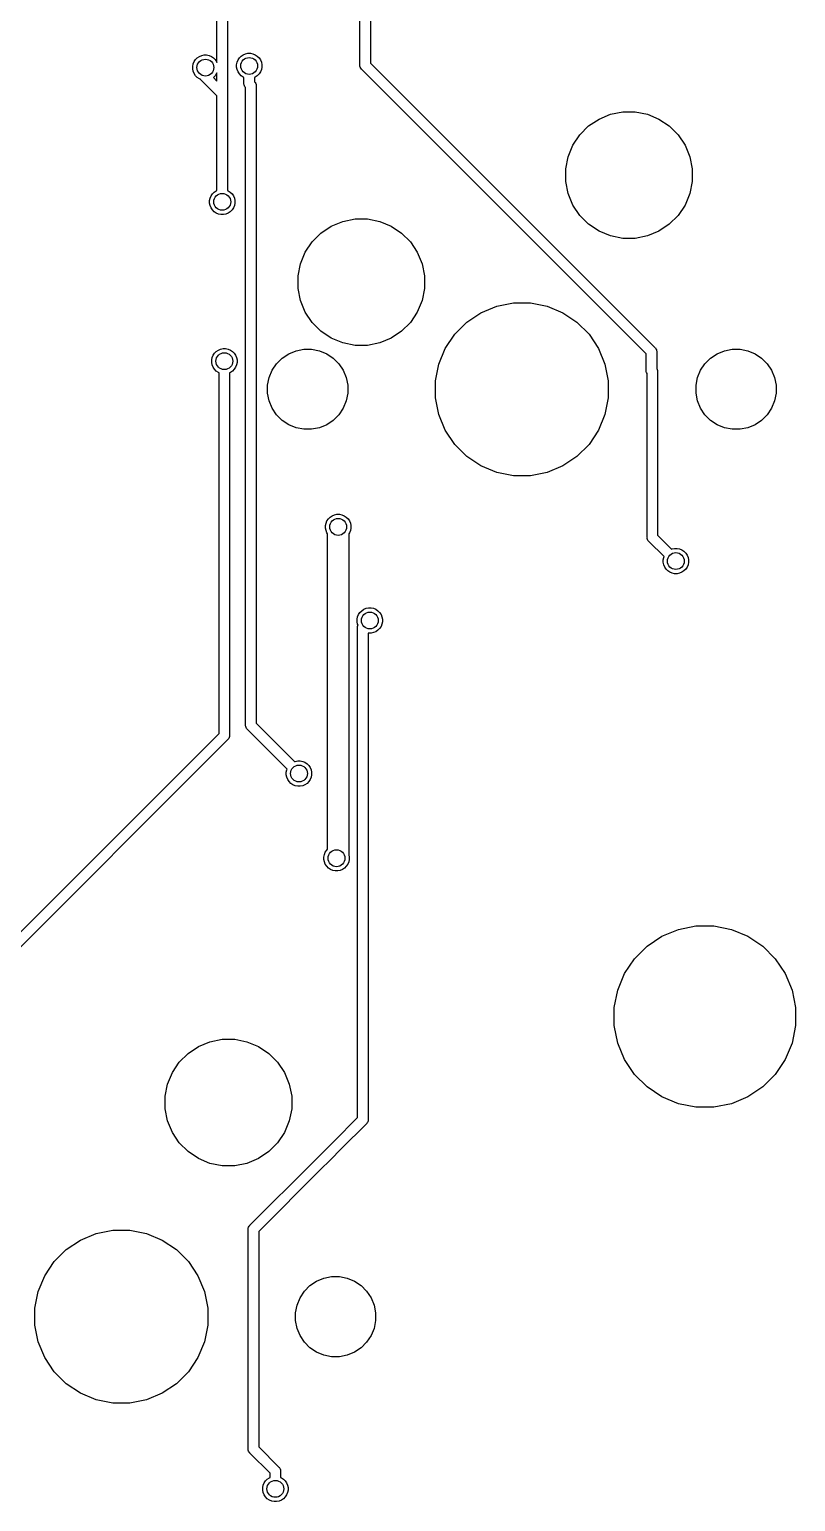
# Model space of a CAD drawing. Extents: x 0.5 to 11.1, y -4 to -0.9.
# Drawn here: x 8.186 to 8.902, y -3.663 to -2.288 of the extents above; entities that cross this region are included whole.
import ezdxf

# ---------------------------------------------------------------- set-up
doc = ezdxf.new("R2010")
doc.units = 0
doc.header["$MEASUREMENT"] = 0
doc.layers.add('BLACK', color=7, linetype='CONTINUOUS')

msp = doc.modelspace()

# ---------------------------------------------------------------- linework, layer by layer
at = {"layer": 'BLACK', "linetype": 'CONTINUOUS'}
for p, q in [((8.36152, -2.3189), (8.36152, -1.86527)), ((8.37136, -1.86527), (8.37136, -2.34779)), ((8.49498, -2.32122), (8.49498, -2.10346)), ((8.50482, -2.10346), (8.50482, -2.31942)), ((8.33888, -2.32246), (8.33933, -2.32018)), ((8.33888, -2.32479), (8.33888, -2.32246)), ((8.33933, -2.32018), (8.34022, -2.31803)), ((8.34022, -2.31803), (8.34151, -2.31609)), ((8.34151, -2.31609), (8.34316, -2.31445)), ((8.34316, -2.31445), (8.34509, -2.31316)), ((8.34509, -2.31316), (8.34724, -2.31226)), ((8.34724, -2.31226), (8.34953, -2.31181)), ((8.34953, -2.31181), (8.35185, -2.31181)), ((8.35185, -2.31181), (8.35413, -2.31226)), ((8.35413, -2.31226), (8.35628, -2.31316)), ((8.35628, -2.31316), (8.35822, -2.31445)), ((8.35822, -2.31445), (8.35986, -2.31609)), ((8.35986, -2.31609), (8.36116, -2.31803)), ((8.36116, -2.31803), (8.36152, -2.3189)), ((8.37982, -2.32088), (8.38028, -2.3186)), ((8.37982, -2.32321), (8.37982, -2.32088)), ((8.38028, -2.32549), (8.37982, -2.32321)), ((8.38028, -2.3186), (8.38117, -2.31645)), ((8.38117, -2.31645), (8.38246, -2.31452)), ((8.38246, -2.31452), (8.3841, -2.31287)), ((8.3841, -2.31287), (8.38604, -2.31158)), ((8.38604, -2.31158), (8.38819, -2.31069)), ((8.38819, -2.31069), (8.39047, -2.31024)), ((8.39047, -2.31024), (8.3928, -2.31024)), ((8.3928, -2.31024), (8.39508, -2.31069)), ((8.39508, -2.31069), (8.39723, -2.31158)), ((8.39723, -2.31158), (8.39916, -2.31287)), ((8.39916, -2.31287), (8.40081, -2.31452)), ((8.40081, -2.31452), (8.4021, -2.31645)), ((8.4021, -2.31645), (8.40299, -2.3186)), ((8.40299, -2.3186), (8.40344, -2.32088)), ((8.40344, -2.32321), (8.40299, -2.32549)), ((8.40344, -2.32088), (8.40344, -2.32321)), ((8.49496, -2.32146), (8.49498, -2.32122)), ((8.49498, -2.3217), (8.49496, -2.32146)), ((8.49505, -2.32242), (8.49498, -2.3217)), ((8.49498, -2.3217), (8.49498, -2.3217)), ((8.49533, -2.32335), (8.49505, -2.32242)), ((8.49579, -2.3242), (8.49533, -2.32335)), ((8.50482, -2.31942), (8.77053, -2.58513)), ((8.33933, -2.32707), (8.33888, -2.32479)), ((8.34022, -2.32922), (8.33933, -2.32707)), ((8.34151, -2.33115), (8.34022, -2.32922)), ((8.34316, -2.3328), (8.34151, -2.33115)), ((8.34509, -2.33409), (8.34316, -2.3328)), ((8.34635, -2.33461), (8.34509, -2.33409)), ((8.34658, -2.33503), (8.34635, -2.33461)), ((8.34719, -2.33578), (8.34658, -2.33503)), ((8.34738, -2.33593), (8.34719, -2.33578)), ((8.36152, -2.35007), (8.34738, -2.33593)), ((8.35822, -2.3328), (8.35818, -2.33282)), ((8.35818, -2.33282), (8.36152, -2.33615)), ((8.35986, -2.33115), (8.35822, -2.3328)), ((8.36116, -2.32922), (8.35986, -2.33115)), ((8.36152, -2.32835), (8.36116, -2.32922)), ((8.36152, -2.33615), (8.36152, -2.32835)), ((8.38117, -2.32764), (8.38028, -2.32549)), ((8.38246, -2.32958), (8.38117, -2.32764)), ((8.3841, -2.33122), (8.38246, -2.32958)), ((8.38604, -2.33251), (8.3841, -2.33122)), ((8.38671, -2.33279), (8.38604, -2.33251)), ((8.38671, -2.33851), (8.38671, -2.33279)), ((8.39723, -2.33251), (8.39656, -2.33279)), ((8.39656, -2.33279), (8.39656, -2.33671)), ((8.39656, -2.33671), (8.39671, -2.33683)), ((8.39671, -2.33683), (8.39732, -2.33758)), ((8.39916, -2.33122), (8.39723, -2.33251)), ((8.40081, -2.32958), (8.39916, -2.33122)), ((8.4021, -2.32764), (8.40081, -2.32958)), ((8.40299, -2.32549), (8.4021, -2.32764)), ((8.4964, -2.32495), (8.49579, -2.3242)), ((8.49659, -2.32511), (8.4964, -2.32495)), ((8.7623, -2.59082), (8.49659, -2.32511)), ((8.36152, -2.37358), (8.36152, -2.35007)), ((8.37136, -2.34779), (8.37138, -2.34803)), ((8.37138, -2.34803), (8.37136, -2.34827)), ((8.37136, -2.34827), (8.37136, -2.43827)), ((8.38669, -2.33875), (8.38671, -2.33851)), ((8.38671, -2.33899), (8.38669, -2.33875)), ((8.38678, -2.33972), (8.38671, -2.33899)), ((8.38671, -2.33899), (8.38671, -2.33899)), ((8.38707, -2.34064), (8.38678, -2.33972)), ((8.38752, -2.3415), (8.38707, -2.34064)), ((8.38814, -2.34225), (8.38752, -2.3415)), ((8.38829, -2.34237), (8.38814, -2.34225)), ((8.38829, -2.93775), (8.38829, -2.34237)), ((8.39732, -2.33758), (8.39778, -2.33843)), ((8.39778, -2.33843), (8.39806, -2.33936)), ((8.39806, -2.33936), (8.39813, -2.34008)), ((8.39813, -2.34008), (8.39813, -2.34008)), ((8.39813, -2.34008), (8.39815, -2.34033)), ((8.39815, -2.34033), (8.39813, -2.34057)), ((8.39813, -2.34057), (8.39813, -2.93595)), ((8.36152, -2.43827), (8.36152, -2.37358)), ((8.36152, -2.37358), (8.36152, -2.37358)), ((8.70037, -2.38637), (8.70859, -2.37814)), ((8.70859, -2.37814), (8.71827, -2.37168)), ((8.71827, -2.37168), (8.72901, -2.36723)), ((8.72901, -2.36723), (8.74042, -2.36496)), ((8.74042, -2.36496), (8.75206, -2.36496)), ((8.75206, -2.36496), (8.76347, -2.36723)), ((8.76347, -2.36723), (8.77421, -2.37168)), ((8.77421, -2.37168), (8.78389, -2.37814)), ((8.78389, -2.37814), (8.79211, -2.38637)), ((8.69391, -2.39604), (8.70037, -2.38637)), ((8.79211, -2.38637), (8.79857, -2.39604)), ((8.68945, -2.40679), (8.69391, -2.39604)), ((8.79857, -2.39604), (8.80303, -2.40679)), ((8.68719, -2.4182), (8.68945, -2.40679)), ((8.68719, -2.42983), (8.68719, -2.4182)), ((8.80303, -2.40679), (8.8053, -2.4182)), ((8.8053, -2.4182), (8.8053, -2.42983)), ((8.68945, -2.44124), (8.68719, -2.42983)), ((8.8053, -2.42983), (8.80303, -2.44124)), ((8.35463, -2.44785), (8.35508, -2.44557)), ((8.35508, -2.44557), (8.35597, -2.44342)), ((8.35597, -2.44342), (8.35726, -2.44149)), ((8.35726, -2.44149), (8.35891, -2.43984)), ((8.35891, -2.43984), (8.36084, -2.43855)), ((8.36084, -2.43855), (8.36152, -2.43827)), ((8.37136, -2.43827), (8.37203, -2.43855)), ((8.37203, -2.43855), (8.37397, -2.43984)), ((8.37397, -2.43984), (8.37561, -2.44149)), ((8.37561, -2.44149), (8.3769, -2.44342)), ((8.3769, -2.44342), (8.37779, -2.44557)), ((8.37779, -2.44557), (8.37825, -2.44785)), ((8.69391, -2.45199), (8.68945, -2.44124)), ((8.80303, -2.44124), (8.79857, -2.45199)), ((8.35463, -2.45018), (8.35463, -2.44785)), ((8.35508, -2.45246), (8.35463, -2.45018)), ((8.35597, -2.45461), (8.35508, -2.45246)), ((8.35726, -2.45654), (8.35597, -2.45461)), ((8.35891, -2.45819), (8.35726, -2.45654)), ((8.36084, -2.45948), (8.35891, -2.45819)), ((8.36299, -2.46037), (8.36084, -2.45948)), ((8.36527, -2.46083), (8.36299, -2.46037)), ((8.3676, -2.46083), (8.36527, -2.46083)), ((8.36988, -2.46037), (8.3676, -2.46083)), ((8.37203, -2.45948), (8.36988, -2.46037)), ((8.37397, -2.45819), (8.37203, -2.45948)), ((8.37561, -2.45654), (8.37397, -2.45819)), ((8.3769, -2.45461), (8.37561, -2.45654)), ((8.37779, -2.45246), (8.3769, -2.45461)), ((8.37825, -2.45018), (8.37779, -2.45246)), ((8.37825, -2.44785), (8.37825, -2.45018)), ((8.70037, -2.46166), (8.69391, -2.45199)), ((8.79857, -2.45199), (8.79211, -2.46166)), ((8.45859, -2.47814), (8.46827, -2.47168)), ((8.46827, -2.47168), (8.47901, -2.46723)), ((8.47901, -2.46723), (8.49042, -2.46496)), ((8.49042, -2.46496), (8.50206, -2.46496)), ((8.50206, -2.46496), (8.51347, -2.46723)), ((8.51347, -2.46723), (8.52421, -2.47168)), ((8.52421, -2.47168), (8.53389, -2.47814)), ((8.70859, -2.46989), (8.70037, -2.46166)), ((8.71827, -2.47635), (8.70859, -2.46989)), ((8.78389, -2.46989), (8.77421, -2.47635)), ((8.79211, -2.46166), (8.78389, -2.46989)), ((8.44391, -2.49604), (8.45037, -2.48637)), ((8.45037, -2.48637), (8.45859, -2.47814)), ((8.53389, -2.47814), (8.54211, -2.48637)), ((8.54211, -2.48637), (8.54857, -2.49604)), ((8.72901, -2.4808), (8.71827, -2.47635)), ((8.74042, -2.48307), (8.72901, -2.4808)), ((8.75206, -2.48307), (8.74042, -2.48307)), ((8.76347, -2.4808), (8.75206, -2.48307)), ((8.77421, -2.47635), (8.76347, -2.4808)), ((8.43945, -2.50679), (8.44391, -2.49604)), ((8.54857, -2.49604), (8.55303, -2.50679)), ((8.43719, -2.5182), (8.43945, -2.50679)), ((8.55303, -2.50679), (8.5553, -2.5182)), ((8.43719, -2.52983), (8.43719, -2.5182)), ((8.5553, -2.5182), (8.5553, -2.52983)), ((8.43945, -2.54124), (8.43719, -2.52983)), ((8.44391, -2.55199), (8.43945, -2.54124)), ((8.55303, -2.54124), (8.54857, -2.55199)), ((8.5553, -2.52983), (8.55303, -2.54124)), ((8.6227, -2.54641), (8.63829, -2.54331)), ((8.63829, -2.54331), (8.65419, -2.54331)), ((8.65419, -2.54331), (8.66978, -2.54641)), ((8.45037, -2.56166), (8.44391, -2.55199)), ((8.54857, -2.55199), (8.54211, -2.56166)), ((8.59479, -2.56133), (8.60801, -2.55249)), ((8.60801, -2.55249), (8.6227, -2.54641)), ((8.66978, -2.54641), (8.68447, -2.55249)), ((8.68447, -2.55249), (8.69769, -2.56133)), ((8.45859, -2.56989), (8.45037, -2.56166)), ((8.46827, -2.57635), (8.45859, -2.56989)), ((8.53389, -2.56989), (8.52421, -2.57635)), ((8.54211, -2.56166), (8.53389, -2.56989)), ((8.58355, -2.57257), (8.59479, -2.56133)), ((8.69769, -2.56133), (8.70893, -2.57257)), ((8.47901, -2.5808), (8.46827, -2.57635)), ((8.49042, -2.58307), (8.47901, -2.5808)), ((8.50206, -2.58307), (8.49042, -2.58307)), ((8.51347, -2.5808), (8.50206, -2.58307)), ((8.52421, -2.57635), (8.51347, -2.5808)), ((8.57472, -2.58579), (8.58355, -2.57257)), ((8.70893, -2.57257), (8.71776, -2.58579)), ((8.35659, -2.59667), (8.35705, -2.59439)), ((8.35659, -2.599), (8.35659, -2.59667)), ((8.35705, -2.59439), (8.35794, -2.59224)), ((8.35794, -2.59224), (8.35923, -2.59031)), ((8.35923, -2.59031), (8.36088, -2.58866)), ((8.36088, -2.58866), (8.36281, -2.58737)), ((8.36281, -2.58737), (8.36496, -2.58648)), ((8.36496, -2.58648), (8.36724, -2.58602)), ((8.36724, -2.58602), (8.36957, -2.58602)), ((8.36957, -2.58602), (8.37185, -2.58648)), ((8.37185, -2.58648), (8.374, -2.58737)), ((8.374, -2.58737), (8.37593, -2.58866)), ((8.37593, -2.58866), (8.37758, -2.59031)), ((8.37758, -2.59031), (8.37887, -2.59224)), ((8.37887, -2.59224), (8.37976, -2.59439)), ((8.37976, -2.59439), (8.38022, -2.59667)), ((8.38022, -2.59667), (8.38022, -2.599)), ((8.41719, -2.60017), (8.4224, -2.59496)), ((8.4224, -2.59496), (8.42852, -2.59087)), ((8.42852, -2.59087), (8.43533, -2.58805)), ((8.43533, -2.58805), (8.44256, -2.58661)), ((8.44256, -2.58661), (8.44992, -2.58661)), ((8.44992, -2.58661), (8.45715, -2.58805)), ((8.45715, -2.58805), (8.46396, -2.59087)), ((8.46396, -2.59087), (8.47008, -2.59496)), ((8.47008, -2.59496), (8.47529, -2.60017)), ((8.56863, -2.60047), (8.57472, -2.58579)), ((8.71776, -2.58579), (8.72385, -2.60047)), ((8.7623, -2.60637), (8.7623, -2.59082)), ((8.77053, -2.58513), (8.77072, -2.58528)), ((8.77072, -2.58528), (8.77087, -2.58547)), ((8.77087, -2.58547), (8.77088, -2.58547)), ((8.77088, -2.58547), (8.77134, -2.58603)), ((8.77134, -2.58603), (8.77175, -2.58681)), ((8.77175, -2.58681), (8.77179, -2.58689)), ((8.77179, -2.58689), (8.77207, -2.58781)), ((8.77207, -2.58781), (8.77215, -2.58854)), ((8.77215, -2.58854), (8.77215, -2.58854)), ((8.77215, -2.58854), (8.77217, -2.58878)), ((8.77217, -2.58878), (8.77215, -2.58902)), ((8.77215, -2.58902), (8.77215, -2.6047)), ((8.81719, -2.60017), (8.8224, -2.59496)), ((8.8224, -2.59496), (8.82852, -2.59087)), ((8.82852, -2.59087), (8.83533, -2.58805)), ((8.83533, -2.58805), (8.84256, -2.58661)), ((8.84256, -2.58661), (8.84992, -2.58661)), ((8.84992, -2.58661), (8.85715, -2.58805)), ((8.85715, -2.58805), (8.86396, -2.59087)), ((8.86396, -2.59087), (8.87008, -2.59496)), ((8.87008, -2.59496), (8.87529, -2.60017)), ((8.35705, -2.60128), (8.35659, -2.599)), ((8.35794, -2.60343), (8.35705, -2.60128)), ((8.35923, -2.60536), (8.35794, -2.60343)), ((8.36088, -2.60701), (8.35923, -2.60536)), ((8.36281, -2.6083), (8.36088, -2.60701)), ((8.36348, -2.60858), (8.36281, -2.6083)), ((8.36348, -2.9454), (8.36348, -2.60858)), ((8.374, -2.6083), (8.37333, -2.60858)), ((8.37333, -2.60858), (8.37333, -2.9472)), ((8.37593, -2.60701), (8.374, -2.6083)), ((8.37758, -2.60536), (8.37593, -2.60701)), ((8.37887, -2.60343), (8.37758, -2.60536)), ((8.37976, -2.60128), (8.37887, -2.60343)), ((8.38022, -2.599), (8.37976, -2.60128)), ((8.41028, -2.61311), (8.4131, -2.6063)), ((8.4131, -2.6063), (8.41719, -2.60017)), ((8.47529, -2.60017), (8.47939, -2.6063)), ((8.47939, -2.6063), (8.4822, -2.61311)), ((8.56553, -2.61607), (8.56863, -2.60047)), ((8.72385, -2.60047), (8.72695, -2.61607)), ((8.76228, -2.60661), (8.7623, -2.60637)), ((8.7623, -2.60686), (8.76228, -2.60661)), ((8.76237, -2.60758), (8.7623, -2.60686)), ((8.7623, -2.60686), (8.7623, -2.60686)), ((8.76266, -2.60851), (8.76237, -2.60758)), ((8.76309, -2.60932), (8.76266, -2.60851)), ((8.76309, -2.76219), (8.76309, -2.60932)), ((8.77215, -2.6047), (8.77258, -2.60551)), ((8.77258, -2.60551), (8.77286, -2.60644)), ((8.77286, -2.60644), (8.77293, -2.60716)), ((8.77293, -2.60716), (8.77293, -2.60716)), ((8.77293, -2.60716), (8.77296, -2.6074)), ((8.77296, -2.6074), (8.77293, -2.60764)), ((8.77293, -2.60764), (8.77293, -2.76039)), ((8.81028, -2.61311), (8.8131, -2.6063)), ((8.8131, -2.6063), (8.81719, -2.60017)), ((8.87529, -2.60017), (8.87938, -2.6063)), ((8.87938, -2.6063), (8.8822, -2.61311)), ((8.40884, -2.62033), (8.41028, -2.61311)), ((8.40884, -2.6277), (8.40884, -2.62033)), ((8.4822, -2.61311), (8.48364, -2.62033)), ((8.48364, -2.62033), (8.48364, -2.6277)), ((8.56553, -2.63196), (8.56553, -2.61607)), ((8.72695, -2.61607), (8.72695, -2.63196)), ((8.80884, -2.62033), (8.81028, -2.61311)), ((8.80884, -2.6277), (8.80884, -2.62033)), ((8.8822, -2.61311), (8.88364, -2.62033)), ((8.88364, -2.62033), (8.88364, -2.6277)), ((8.41028, -2.63493), (8.40884, -2.6277)), ((8.4131, -2.64173), (8.41028, -2.63493)), ((8.4822, -2.63493), (8.47939, -2.64173)), ((8.48364, -2.6277), (8.4822, -2.63493)), ((8.56863, -2.64756), (8.56553, -2.63196)), ((8.72695, -2.63196), (8.72385, -2.64756)), ((8.81028, -2.63493), (8.80884, -2.6277)), ((8.8131, -2.64173), (8.81028, -2.63493)), ((8.8822, -2.63493), (8.87938, -2.64173)), ((8.88364, -2.6277), (8.8822, -2.63493)), ((8.41719, -2.64786), (8.4131, -2.64173)), ((8.4224, -2.65307), (8.41719, -2.64786)), ((8.42852, -2.65716), (8.4224, -2.65307)), ((8.47008, -2.65307), (8.46396, -2.65716)), ((8.47529, -2.64786), (8.47008, -2.65307)), ((8.47939, -2.64173), (8.47529, -2.64786)), ((8.57472, -2.66225), (8.56863, -2.64756)), ((8.72385, -2.64756), (8.71776, -2.66225)), ((8.81719, -2.64786), (8.8131, -2.64173)), ((8.8224, -2.65307), (8.81719, -2.64786)), ((8.82852, -2.65716), (8.8224, -2.65307)), ((8.87008, -2.65307), (8.86396, -2.65716)), ((8.87529, -2.64786), (8.87008, -2.65307)), ((8.87938, -2.64173), (8.87529, -2.64786)), ((8.43533, -2.65998), (8.42852, -2.65716)), ((8.44256, -2.66142), (8.43533, -2.65998)), ((8.44992, -2.66142), (8.44256, -2.66142)), ((8.45715, -2.65998), (8.44992, -2.66142)), ((8.46396, -2.65716), (8.45715, -2.65998)), ((8.58355, -2.67546), (8.57472, -2.66225)), ((8.71776, -2.66225), (8.70893, -2.67546)), ((8.83533, -2.65998), (8.82852, -2.65716)), ((8.84256, -2.66142), (8.83533, -2.65998)), ((8.84992, -2.66142), (8.84256, -2.66142)), ((8.85715, -2.65998), (8.84992, -2.66142)), ((8.86396, -2.65716), (8.85715, -2.65998)), ((8.59479, -2.68671), (8.58355, -2.67546)), ((8.70893, -2.67546), (8.69769, -2.68671)), ((8.60801, -2.69554), (8.59479, -2.68671)), ((8.69769, -2.68671), (8.68447, -2.69554)), ((8.6227, -2.70162), (8.60801, -2.69554)), ((8.63829, -2.70472), (8.6227, -2.70162)), ((8.65419, -2.70472), (8.63829, -2.70472)), ((8.66978, -2.70162), (8.65419, -2.70472)), ((8.68447, -2.69554), (8.66978, -2.70162)), ((8.46289, -2.7514), (8.46335, -2.74911)), ((8.46335, -2.74911), (8.46424, -2.74696)), ((8.46424, -2.74696), (8.46553, -2.74503)), ((8.46553, -2.74503), (8.46718, -2.74338)), ((8.46718, -2.74338), (8.46911, -2.74209)), ((8.46911, -2.74209), (8.47126, -2.7412)), ((8.47126, -2.7412), (8.47354, -2.74075)), ((8.47354, -2.74075), (8.47587, -2.74075)), ((8.47587, -2.74075), (8.47815, -2.7412)), ((8.47815, -2.7412), (8.4803, -2.74209)), ((8.4803, -2.74209), (8.48223, -2.74338)), ((8.48223, -2.74338), (8.48388, -2.74503)), ((8.48388, -2.74503), (8.48517, -2.74696)), ((8.48517, -2.74696), (8.48606, -2.74911)), ((8.48606, -2.74911), (8.48652, -2.7514)), ((8.46289, -2.75372), (8.46289, -2.7514)), ((8.46335, -2.756), (8.46289, -2.75372)), ((8.46424, -2.75815), (8.46335, -2.756)), ((8.46486, -2.75909), (8.46424, -2.75815)), ((8.46486, -3.05357), (8.46486, -2.75909)), ((8.48517, -2.75815), (8.48455, -2.75909)), ((8.48455, -2.75909), (8.48455, -3.05886)), ((8.48606, -2.756), (8.48517, -2.75815)), ((8.48652, -2.75372), (8.48606, -2.756)), ((8.48652, -2.7514), (8.48652, -2.75372)), ((8.76307, -2.76243), (8.76309, -2.76219)), ((8.76309, -2.76267), (8.76307, -2.76243)), ((8.76316, -2.76339), (8.76309, -2.76267)), ((8.76309, -2.76267), (8.76309, -2.76267)), ((8.76344, -2.76432), (8.76316, -2.76339)), ((8.77293, -2.76039), (8.78593, -2.77338)), ((8.7639, -2.76517), (8.76344, -2.76432)), ((8.76452, -2.76592), (8.7639, -2.76517)), ((8.7647, -2.76608), (8.76452, -2.76592)), ((8.77897, -2.78034), (8.7647, -2.76608)), ((8.78593, -2.77338), (8.7866, -2.7731)), ((8.7866, -2.7731), (8.78888, -2.77265)), ((8.78888, -2.77265), (8.79121, -2.77265)), ((8.79121, -2.77265), (8.79349, -2.7731)), ((8.79349, -2.7731), (8.79564, -2.774)), ((8.79564, -2.774), (8.79758, -2.77529)), ((8.79758, -2.77529), (8.79922, -2.77693)), ((8.79922, -2.77693), (8.80051, -2.77887)), ((8.77824, -2.7833), (8.77869, -2.78102)), ((8.77824, -2.78563), (8.77824, -2.7833)), ((8.77869, -2.78791), (8.77824, -2.78563)), ((8.77869, -2.78102), (8.77897, -2.78034)), ((8.77958, -2.79006), (8.77869, -2.78791)), ((8.78087, -2.79199), (8.77958, -2.79006)), ((8.80051, -2.79006), (8.79922, -2.79199)), ((8.80051, -2.77887), (8.8014, -2.78102)), ((8.8014, -2.78791), (8.80051, -2.79006)), ((8.8014, -2.78102), (8.80186, -2.7833)), ((8.80186, -2.78563), (8.8014, -2.78791)), ((8.80186, -2.7833), (8.80186, -2.78563)), ((8.78252, -2.79364), (8.78087, -2.79199)), ((8.78445, -2.79493), (8.78252, -2.79364)), ((8.7866, -2.79582), (8.78445, -2.79493)), ((8.78888, -2.79627), (8.7866, -2.79582)), ((8.79121, -2.79627), (8.78888, -2.79627)), ((8.79349, -2.79582), (8.79121, -2.79627)), ((8.79564, -2.79493), (8.79349, -2.79582)), ((8.79758, -2.79364), (8.79564, -2.79493)), ((8.79922, -2.79199), (8.79758, -2.79364)), ((8.49506, -2.83243), (8.4967, -2.83079)), ((8.4967, -2.83079), (8.49864, -2.82949)), ((8.49864, -2.82949), (8.50079, -2.8286)), ((8.50079, -2.8286), (8.50307, -2.82815)), ((8.50307, -2.82815), (8.5054, -2.82815)), ((8.5054, -2.82815), (8.50768, -2.8286)), ((8.50768, -2.8286), (8.50983, -2.82949)), ((8.50983, -2.82949), (8.51176, -2.83079)), ((8.51176, -2.83079), (8.51341, -2.83243)), ((8.49242, -2.8388), (8.49288, -2.83652)), ((8.49242, -2.84112), (8.49242, -2.8388)), ((8.49288, -2.84341), (8.49242, -2.84112)), ((8.49279, -2.84646), (8.49289, -2.84549)), ((8.49288, -2.83652), (8.49377, -2.83437)), ((8.49327, -2.84437), (8.49288, -2.84341)), ((8.49289, -2.84549), (8.49317, -2.84456)), ((8.49317, -2.84456), (8.49327, -2.84437)), ((8.49377, -2.83437), (8.49506, -2.83243)), ((8.51341, -2.83243), (8.5147, -2.83437)), ((8.5147, -2.84556), (8.51341, -2.84749)), ((8.5147, -2.83437), (8.51559, -2.83652)), ((8.51559, -2.84341), (8.5147, -2.84556)), ((8.51559, -2.83652), (8.51604, -2.8388)), ((8.51604, -2.84112), (8.51559, -2.84341)), ((8.51604, -2.8388), (8.51604, -2.84112)), ((8.49282, -2.8467), (8.49279, -2.84646)), ((8.49282, -3.30426), (8.49282, -2.8467)), ((8.50307, -2.85177), (8.50266, -2.85169)), ((8.50266, -2.85169), (8.50266, -3.30606)), ((8.5054, -2.85177), (8.50307, -2.85177)), ((8.50768, -2.85132), (8.5054, -2.85177)), ((8.50983, -2.85043), (8.50768, -2.85132)), ((8.51176, -2.84913), (8.50983, -2.85043)), ((8.51341, -2.84749), (8.51176, -2.84913)), ((8.38826, -2.93799), (8.38829, -2.93775)), ((8.38829, -2.93823), (8.38826, -2.93799)), ((8.38836, -2.93896), (8.38829, -2.93823)), ((8.38829, -2.93823), (8.38829, -2.93823)), ((8.38864, -2.93988), (8.38836, -2.93896)), ((8.3891, -2.94074), (8.38864, -2.93988)), ((8.38971, -2.94149), (8.3891, -2.94074)), ((8.3899, -2.94164), (8.38971, -2.94149)), ((8.42701, -2.97876), (8.3899, -2.94164)), ((8.39813, -2.93595), (8.43397, -2.9718)), ((7.99969, -3.3092), (8.36348, -2.9454)), ((8.37171, -2.95109), (8.00665, -3.31616)), ((8.3719, -2.95094), (8.37171, -2.95109)), ((8.37206, -2.95075), (8.3719, -2.95094)), ((8.37252, -2.95019), (8.37206, -2.95075)), ((8.37206, -2.95075), (8.37206, -2.95075)), ((8.37297, -2.94933), (8.37252, -2.95019)), ((8.37252, -2.95019), (8.37252, -2.95019)), ((8.37326, -2.94841), (8.37297, -2.94933)), ((8.37333, -2.94768), (8.37326, -2.94841)), ((8.37333, -2.9472), (8.37335, -2.94744)), ((8.37335, -2.94744), (8.37333, -2.94768)), ((8.37333, -2.94768), (8.37333, -2.94768)), ((8.42628, -2.98171), (8.42673, -2.97943)), ((8.42628, -2.98404), (8.42628, -2.98171)), ((8.42673, -2.97943), (8.42701, -2.97876)), ((8.43397, -2.9718), (8.43465, -2.97152)), ((8.43465, -2.97152), (8.43693, -2.97106)), ((8.43693, -2.97106), (8.43925, -2.97106)), ((8.43925, -2.97106), (8.44154, -2.97152)), ((8.44154, -2.97152), (8.44369, -2.97241)), ((8.44369, -2.97241), (8.44562, -2.9737)), ((8.44562, -2.9737), (8.44726, -2.97534)), ((8.44726, -2.97534), (8.44856, -2.97728)), ((8.44856, -2.97728), (8.44945, -2.97943)), ((8.44945, -2.97943), (8.4499, -2.98171)), ((8.4499, -2.98171), (8.4499, -2.98404)), ((8.42673, -2.98632), (8.42628, -2.98404)), ((8.42762, -2.98847), (8.42673, -2.98632)), ((8.42892, -2.9904), (8.42762, -2.98847)), ((8.43056, -2.99205), (8.42892, -2.9904)), ((8.4325, -2.99334), (8.43056, -2.99205)), ((8.43465, -2.99423), (8.4325, -2.99334)), ((8.43693, -2.99469), (8.43465, -2.99423)), ((8.43925, -2.99469), (8.43693, -2.99469)), ((8.44154, -2.99423), (8.43925, -2.99469)), ((8.44369, -2.99334), (8.44154, -2.99423)), ((8.44562, -2.99205), (8.44369, -2.99334)), ((8.44726, -2.9904), (8.44562, -2.99205)), ((8.44856, -2.98847), (8.44726, -2.9904)), ((8.44945, -2.98632), (8.44856, -2.98847)), ((8.4499, -2.98404), (8.44945, -2.98632)), ((8.46132, -3.06084), (8.46177, -3.05856)), ((8.46132, -3.06317), (8.46132, -3.06084)), ((8.46177, -3.06545), (8.46132, -3.06317)), ((8.46177, -3.05856), (8.46266, -3.05641)), ((8.46266, -3.0676), (8.46177, -3.06545)), ((8.46266, -3.05641), (8.46396, -3.05448)), ((8.46396, -3.05448), (8.46486, -3.05357)), ((8.48449, -3.06545), (8.4836, -3.0676)), ((8.48494, -3.06317), (8.48449, -3.06545)), ((8.48455, -3.05886), (8.48494, -3.06084)), ((8.48494, -3.06084), (8.48494, -3.06317)), ((8.46396, -3.06954), (8.46266, -3.0676)), ((8.4656, -3.07118), (8.46396, -3.06954)), ((8.46754, -3.07247), (8.4656, -3.07118)), ((8.46968, -3.07337), (8.46754, -3.07247)), ((8.47197, -3.07382), (8.46968, -3.07337)), ((8.47429, -3.07382), (8.47197, -3.07382)), ((8.47658, -3.07337), (8.47429, -3.07382)), ((8.47872, -3.07247), (8.47658, -3.07337)), ((8.48066, -3.07118), (8.47872, -3.07247)), ((8.4823, -3.06954), (8.48066, -3.07118)), ((8.4836, -3.0676), (8.4823, -3.06954)), ((8.77705, -3.13485), (8.79246, -3.12847)), ((8.79246, -3.12847), (8.80881, -3.12522)), ((8.80881, -3.12522), (8.82548, -3.12522)), ((8.82548, -3.12522), (8.84184, -3.12847)), ((8.84184, -3.12847), (8.85724, -3.13485)), ((8.7514, -3.1559), (8.76319, -3.14411)), ((8.76319, -3.14411), (8.77705, -3.13485)), ((8.85724, -3.13485), (8.8711, -3.14411)), ((8.8711, -3.14411), (8.88289, -3.1559)), ((8.74213, -3.16977), (8.7514, -3.1559)), ((8.88289, -3.1559), (8.89216, -3.16977)), ((8.73575, -3.18517), (8.74213, -3.16977)), ((8.89216, -3.16977), (8.89854, -3.18517)), ((8.7325, -3.20153), (8.73575, -3.18517)), ((8.89854, -3.18517), (8.90179, -3.20153)), ((8.7325, -3.2182), (8.7325, -3.20153)), ((8.90179, -3.20153), (8.90179, -3.2182)), ((8.73575, -3.23455), (8.7325, -3.2182)), ((8.90179, -3.2182), (8.89854, -3.23455)), ((8.32635, -3.25251), (8.33458, -3.24429)), ((8.33458, -3.24429), (8.34425, -3.23782)), ((8.34425, -3.23782), (8.355, -3.23337)), ((8.355, -3.23337), (8.36641, -3.2311)), ((8.36641, -3.2311), (8.37804, -3.2311)), ((8.37804, -3.2311), (8.38945, -3.23337)), ((8.38945, -3.23337), (8.4002, -3.23782)), ((8.4002, -3.23782), (8.40987, -3.24429)), ((8.40987, -3.24429), (8.4181, -3.25251)), ((8.74213, -3.24996), (8.73575, -3.23455)), ((8.89854, -3.23455), (8.89216, -3.24996)), ((8.31989, -3.26218), (8.32635, -3.25251)), ((8.4181, -3.25251), (8.42456, -3.26218)), ((8.7514, -3.26382), (8.74213, -3.24996)), ((8.89216, -3.24996), (8.88289, -3.26382)), ((8.31544, -3.27293), (8.31989, -3.26218)), ((8.42456, -3.26218), (8.42901, -3.27293)), ((8.76319, -3.27561), (8.7514, -3.26382)), ((8.88289, -3.26382), (8.8711, -3.27561)), ((8.31317, -3.28434), (8.31544, -3.27293)), ((8.31317, -3.29597), (8.31317, -3.28434)), ((8.42901, -3.27293), (8.43128, -3.28434)), ((8.43128, -3.28434), (8.43128, -3.29597)), ((8.77705, -3.28487), (8.76319, -3.27561)), ((8.79246, -3.29126), (8.77705, -3.28487)), ((8.85724, -3.28487), (8.84184, -3.29126)), ((8.8711, -3.27561), (8.85724, -3.28487)), ((8.31544, -3.30738), (8.31317, -3.29597)), ((8.43128, -3.29597), (8.42901, -3.30738)), ((8.80881, -3.29451), (8.79246, -3.29126)), ((8.82548, -3.29451), (8.80881, -3.29451)), ((8.84184, -3.29126), (8.82548, -3.29451)), ((8.31989, -3.31813), (8.31544, -3.30738)), ((8.42901, -3.30738), (8.42456, -3.31813)), ((8.47061, -3.32647), (8.49282, -3.30426)), ((8.50105, -3.30995), (8.47757, -3.33343)), ((8.50123, -3.3098), (8.50105, -3.30995)), ((8.50139, -3.30961), (8.50123, -3.3098)), ((8.50185, -3.30905), (8.50139, -3.30961)), ((8.50139, -3.30961), (8.50139, -3.30961)), ((8.50192, -3.30892), (8.50185, -3.30905)), ((8.5023, -3.30819), (8.50192, -3.30892)), ((8.50259, -3.30726), (8.5023, -3.30819)), ((8.50266, -3.30654), (8.50259, -3.30726)), ((8.50266, -3.30606), (8.50268, -3.3063)), ((8.50268, -3.3063), (8.50266, -3.30654)), ((8.50266, -3.30654), (8.50266, -3.30654)), ((8.32635, -3.3278), (8.31989, -3.31813)), ((8.42456, -3.31813), (8.4181, -3.3278)), ((8.45092, -3.34615), (8.47061, -3.32647)), ((8.33458, -3.33603), (8.32635, -3.3278)), ((8.34425, -3.34249), (8.33458, -3.33603)), ((8.40987, -3.33603), (8.4002, -3.34249)), ((8.4181, -3.3278), (8.40987, -3.33603)), ((8.47757, -3.33343), (8.46745, -3.34355)), ((8.355, -3.34694), (8.34425, -3.34249)), ((8.36641, -3.34921), (8.355, -3.34694)), ((8.37804, -3.34921), (8.36641, -3.34921)), ((8.38945, -3.34694), (8.37804, -3.34921)), ((8.4002, -3.34249), (8.38945, -3.34694)), ((8.39226, -3.40481), (8.45092, -3.34615)), ((8.45788, -3.35311), (8.40049, -3.4105)), ((8.45092, -3.34615), (8.45092, -3.34615)), ((8.46745, -3.34355), (8.45788, -3.35311)), ((8.45788, -3.35311), (8.45788, -3.35311)), ((8.24868, -3.41255), (8.26428, -3.40945)), ((8.26428, -3.40945), (8.28017, -3.40945)), ((8.28017, -3.40945), (8.29577, -3.41255)), ((8.39063, -3.40846), (8.39072, -3.4075)), ((8.39065, -3.40871), (8.39063, -3.40846)), ((8.39065, -3.61357), (8.39065, -3.40871)), ((8.39072, -3.4075), (8.391, -3.40657)), ((8.391, -3.40657), (8.39146, -3.40572)), ((8.39146, -3.40572), (8.39192, -3.40516)), ((8.39192, -3.40516), (8.39207, -3.40497)), ((8.39192, -3.40516), (8.39192, -3.40516)), ((8.39207, -3.40497), (8.39226, -3.40481)), ((8.22078, -3.42747), (8.23399, -3.41863)), ((8.23399, -3.41863), (8.24868, -3.41255)), ((8.29577, -3.41255), (8.31045, -3.41863)), ((8.31045, -3.41863), (8.32367, -3.42747)), ((8.40049, -3.4105), (8.40049, -3.61177)), ((8.20953, -3.43871), (8.22078, -3.42747)), ((8.32367, -3.42747), (8.33491, -3.43871)), ((8.2007, -3.45193), (8.20953, -3.43871)), ((8.33491, -3.43871), (8.34375, -3.45193)), ((8.19462, -3.46662), (8.2007, -3.45193)), ((8.34375, -3.45193), (8.34983, -3.46662)), ((8.44317, -3.46632), (8.44838, -3.46111)), ((8.44838, -3.46111), (8.45451, -3.45701)), ((8.45451, -3.45701), (8.46131, -3.45419)), ((8.46131, -3.45419), (8.46854, -3.45276)), ((8.46854, -3.45276), (8.47591, -3.45276)), ((8.47591, -3.45276), (8.48313, -3.45419)), ((8.48313, -3.45419), (8.48994, -3.45701)), ((8.48994, -3.45701), (8.49607, -3.46111)), ((8.49607, -3.46111), (8.50128, -3.46632)), ((8.19152, -3.48221), (8.19462, -3.46662)), ((8.34983, -3.46662), (8.35293, -3.48221)), ((8.43626, -3.47925), (8.43908, -3.47244)), ((8.43908, -3.47244), (8.44317, -3.46632)), ((8.50128, -3.46632), (8.50537, -3.47244)), ((8.50537, -3.47244), (8.50819, -3.47925)), ((8.19152, -3.49811), (8.19152, -3.48221)), ((8.35293, -3.48221), (8.35293, -3.49811)), ((8.43482, -3.48647), (8.43626, -3.47925)), ((8.43482, -3.49384), (8.43482, -3.48647)), ((8.50819, -3.47925), (8.50963, -3.48647)), ((8.50963, -3.48647), (8.50963, -3.49384)), ((8.19462, -3.5137), (8.19152, -3.49811)), ((8.35293, -3.49811), (8.34983, -3.5137)), ((8.43626, -3.50107), (8.43482, -3.49384)), ((8.43908, -3.50787), (8.43626, -3.50107)), ((8.50819, -3.50107), (8.50537, -3.50787)), ((8.50963, -3.49384), (8.50819, -3.50107)), ((8.2007, -3.52839), (8.19462, -3.5137)), ((8.34983, -3.5137), (8.34375, -3.52839)), ((8.44317, -3.514), (8.43908, -3.50787)), ((8.44838, -3.51921), (8.44317, -3.514)), ((8.45451, -3.5233), (8.44838, -3.51921)), ((8.49607, -3.51921), (8.48994, -3.5233)), ((8.50128, -3.514), (8.49607, -3.51921)), ((8.50537, -3.50787), (8.50128, -3.514)), ((8.20953, -3.54161), (8.2007, -3.52839)), ((8.34375, -3.52839), (8.33491, -3.54161)), ((8.46131, -3.52612), (8.45451, -3.5233)), ((8.46854, -3.52756), (8.46131, -3.52612)), ((8.47591, -3.52756), (8.46854, -3.52756)), ((8.48313, -3.52612), (8.47591, -3.52756)), ((8.48994, -3.5233), (8.48313, -3.52612)), ((8.22078, -3.55285), (8.20953, -3.54161)), ((8.33491, -3.54161), (8.32367, -3.55285)), ((8.23399, -3.56168), (8.22078, -3.55285)), ((8.32367, -3.55285), (8.31045, -3.56168)), ((8.24868, -3.56776), (8.23399, -3.56168)), ((8.26428, -3.57087), (8.24868, -3.56776)), ((8.28017, -3.57087), (8.26428, -3.57087)), ((8.29577, -3.56776), (8.28017, -3.57087)), ((8.31045, -3.56168), (8.29577, -3.56776)), ((8.39063, -3.61381), (8.39065, -3.61357)), ((8.39065, -3.61405), (8.39063, -3.61381)), ((8.39072, -3.61477), (8.39065, -3.61405)), ((8.39065, -3.61405), (8.39065, -3.61405)), ((8.391, -3.6157), (8.39072, -3.61477)), ((8.39146, -3.61656), (8.391, -3.6157)), ((8.40049, -3.61177), (8.41935, -3.63063)), ((8.39207, -3.61731), (8.39146, -3.61656)), ((8.39226, -3.61746), (8.39207, -3.61731)), ((8.41112, -3.63632), (8.39226, -3.61746)), ((8.40687, -3.64346), (8.40851, -3.64181)), ((8.40851, -3.64181), (8.41045, -3.64052)), ((8.41045, -3.64052), (8.41112, -3.64024)), ((8.41112, -3.64024), (8.41112, -3.63632)), ((8.41935, -3.63063), (8.41954, -3.63078)), ((8.41954, -3.63078), (8.41969, -3.63097)), ((8.41969, -3.63097), (8.42015, -3.63153)), ((8.42015, -3.63153), (8.42061, -3.63239)), ((8.42061, -3.63239), (8.42089, -3.63332)), ((8.42089, -3.63332), (8.42096, -3.63404)), ((8.42096, -3.63404), (8.42096, -3.63404)), ((8.42096, -3.63404), (8.42099, -3.63428)), ((8.42099, -3.63428), (8.42096, -3.63452)), ((8.42096, -3.63452), (8.42096, -3.64024)), ((8.42096, -3.64024), (8.42164, -3.64052)), ((8.42164, -3.64052), (8.42357, -3.64181)), ((8.42357, -3.64181), (8.42522, -3.64346)), ((8.40423, -3.64982), (8.40469, -3.64754)), ((8.40423, -3.65215), (8.40423, -3.64982)), ((8.40469, -3.65443), (8.40423, -3.65215)), ((8.40469, -3.64754), (8.40558, -3.64539)), ((8.40558, -3.65658), (8.40469, -3.65443)), ((8.40558, -3.64539), (8.40687, -3.64346)), ((8.40687, -3.65851), (8.40558, -3.65658)), ((8.42522, -3.64346), (8.42651, -3.64539)), ((8.42651, -3.65658), (8.42522, -3.65851)), ((8.42651, -3.64539), (8.4274, -3.64754)), ((8.4274, -3.65443), (8.42651, -3.65658)), ((8.4274, -3.64754), (8.42785, -3.64982)), ((8.42785, -3.65215), (8.4274, -3.65443)), ((8.42785, -3.64982), (8.42785, -3.65215)), ((8.40851, -3.66016), (8.40687, -3.65851)), ((8.41045, -3.66145), (8.40851, -3.66016)), ((8.4126, -3.66234), (8.41045, -3.66145)), ((8.41488, -3.6628), (8.4126, -3.66234)), ((8.41721, -3.6628), (8.41488, -3.6628)), ((8.41949, -3.66234), (8.41721, -3.6628)), ((8.42164, -3.66145), (8.41949, -3.66234)), ((8.42357, -3.66016), (8.42164, -3.66145)), ((8.42522, -3.65851), (8.42357, -3.66016))]:
    msp.add_line(p, q, dxfattribs=at)
at = {"layer": 'BLACK'}
for centre in [(8.35069, -2.32362), (8.39163, -2.32205), (8.36644, -2.44902), (8.36841, -2.59783), (8.4747, -2.75256), (8.79005, -2.78446), (8.50423, -2.83996), (8.43809, -2.98287), (8.47313, -3.06201), (8.41604, -3.65098)]:
    msp.add_circle(centre, 0.007874, dxfattribs=at)

doc.saveas('drawing.dxf')
